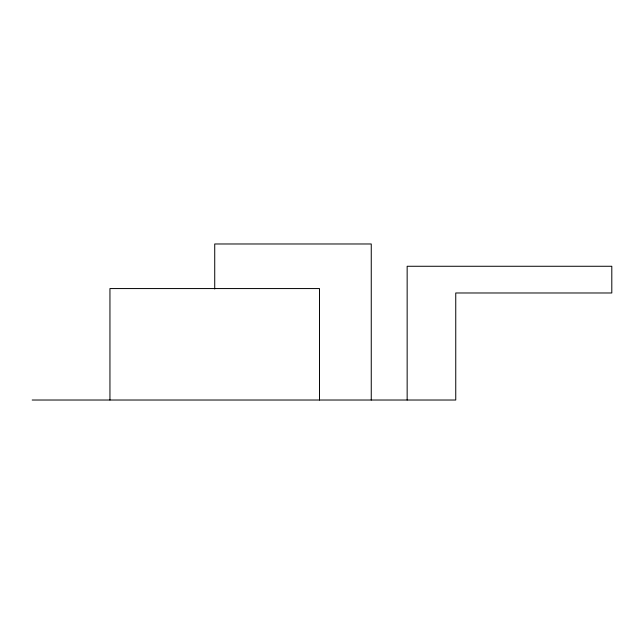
<?xml version="1.0" encoding="UTF-8"?>
<svg xmlns="http://www.w3.org/2000/svg" width="644" height="644" viewBox="0 0 644 644"><rect width="100%" height="100%" fill="white"/><g stroke="black" fill="none" stroke-linecap="round" stroke-linejoin="round"><path stroke-width="0.97" d="M32.2 400.021L455.751 400.021L455.751 292.98L611.8 292.98L611.8 266.27L407.153 266.27L407.153 400.021M371.258 400.021L371.258 243.979L214.726 243.979L214.726 288.987M319.496 400.021L319.496 288.56L109.947 288.56L109.947 400.021"/></g></svg>
